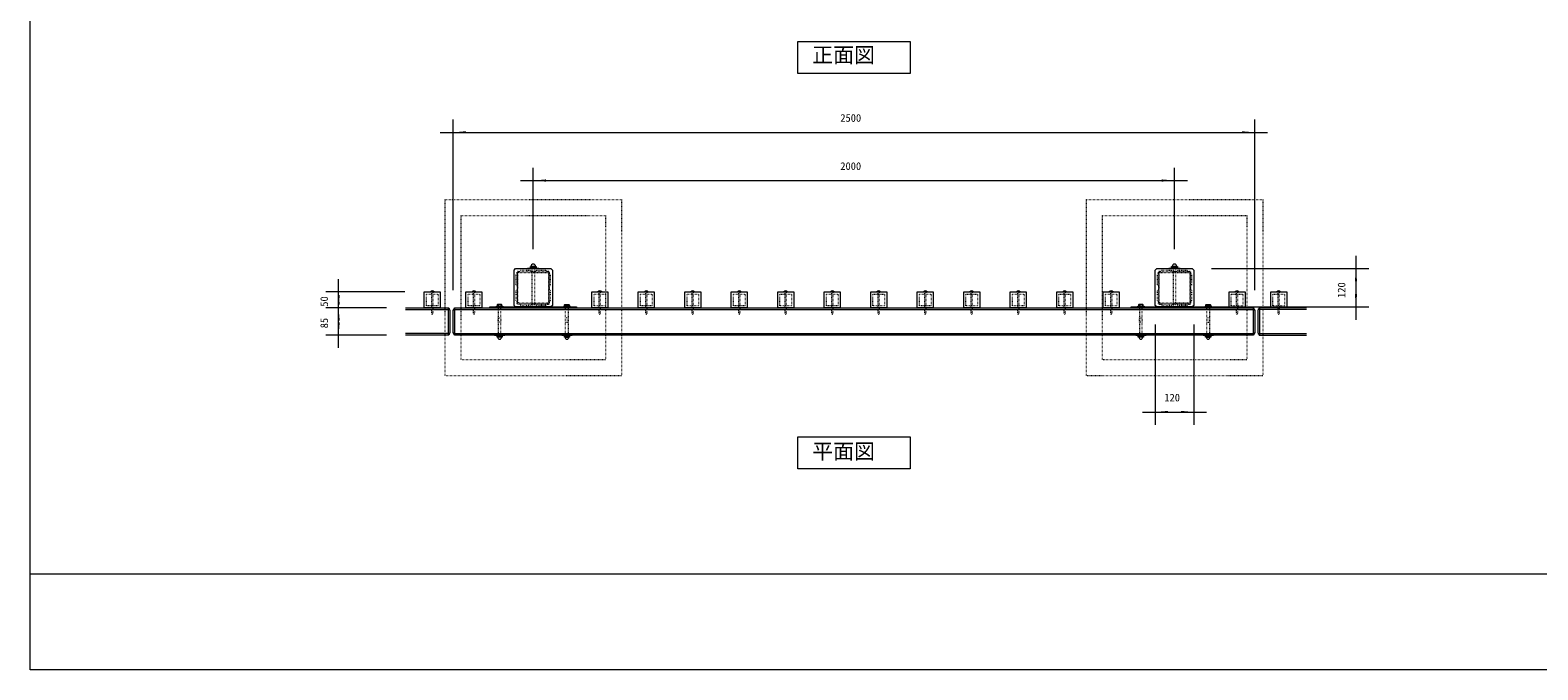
# Model space of a CAD drawing. Units: millimetres, scale not verified. Extents: x -3900 to 3900, y -2750 to 2750.
# Drawn here: x -3900 to 802, y -2750 to -753 of the extents above; entities that cross this region are included whole.
import ezdxf
from ezdxf.enums import TextEntityAlignment as Align

# ---------------------------------------------------------------- set-up
doc = ezdxf.new("R2010")
doc.units = ezdxf.units.MM
doc.header["$LTSCALE"] = 20
doc.linetypes.add('USER5', pattern=[0.208282, 0.069427, -0.138855])
doc.layers.add('0-1_IMPORTED', color=30, linetype='Continuous', lineweight=18)
doc.styles.add('ＭＳ ゴシック', font='')
doc.styles.get('ＭＳ ゴシック').set_extended_font_data('MS Gothic')

msp = doc.modelspace()

# ---------------------------------------------------------------- linework, layer by layer
at = {"layer": '0-1_IMPORTED', "color": 1}
for p, q in [((-2581, -1565.08), (-2581, -1032.08)), ((-81, -1565.08), (-81, -1032.08)), ((-2621, -1072.08), (-2581, -1072.08)), ((-2581, -1072.08), (-81, -1072.08)), ((-81, -1072.08), (-41, -1072.08)), ((-2371, -1222.43), (-2331, -1222.43)), ((-2331, -1437.08), (-2331, -1182.43)), ((-2331, -1222.43), (-331, -1222.43)), ((-331, -1437.08), (-331, -1182.43)), ((-331, -1222.43), (-291, -1222.43)), ((234.75, -1457.08), (234.75, -1497.08)), ((-216, -1497.08), (274.75, -1497.08)), ((234.75, -1497.08), (234.75, -1617.08)), ((-2938, -1570.08), (-2938, -1530.08)), ((-2731, -1570.08), (-2978, -1570.08)), ((-2938, -1620.08), (-2938, -1570.08)), ((-2938, -1620.08), (-2938, -1580.08)), ((-2789, -1620.08), (-2978, -1620.08)), ((-2789, -1620.08), (-2978, -1620.08)), ((-2938, -1705.08), (-2938, -1620.08)), ((-2938, -1660.08), (-2938, -1620.08)), ((-216, -1617.08), (274.75, -1617.08)), ((234.75, -1617.08), (234.75, -1657.08)), ((-391, -1672.08), (-391, -1985)), ((-271, -1672.08), (-271, -1985)), ((-2789, -1705.08), (-2978, -1705.08)), ((-2938, -1745.08), (-2938, -1705.08)), ((-431, -1945), (-391, -1945)), ((-391, -1945), (-271, -1945)), ((-271, -1945), (-231, -1945))]:
    msp.add_line(p, q, dxfattribs=at)
at = {"layer": '0-1_IMPORTED'}
for p, q in [((-2323.85, -1490.58), (-2338.15, -1490.58)), ((-2331, -1491.29), (-2331, -1494.86)), ((-323.85, -1490.58), (-338.15, -1490.58)), ((-331, -1491.29), (-331, -1494.86)), ((-2640.1, -1570.08), (-2640.1, -1570.08)), ((-2510.1, -1570.08), (-2510.1, -1570.08)), ((-2117.6, -1570.08), (-2117.6, -1570.08)), ((-1972.6, -1570.08), (-1972.6, -1570.08)), ((-1827.6, -1570.08), (-1827.6, -1570.08)), ((-1682.6, -1570.08), (-1682.6, -1570.08)), ((-1537.6, -1570.08), (-1537.6, -1570.08)), ((-1392.6, -1570.08), (-1392.6, -1570.08)), ((-1247.6, -1570.08), (-1247.6, -1570.08)), ((-1102.6, -1570.08), (-1102.6, -1570.08)), ((-957.6, -1570.08), (-957.6, -1570.08)), ((-812.6, -1570.08), (-812.6, -1570.08)), ((-667.6, -1570.08), (-667.6, -1570.08)), ((-522.6, -1570.08), (-522.6, -1570.08)), ((-130.1, -1570.08), (-130.1, -1570.08)), ((-0.1, -1570.08), (-0.1, -1570.08)), ((-2729, -1625.08), (-2591, -1625.08)), ((-2596, -1620.08), (-2596, -1705.08)), ((-2581, -1625.08), (-81, -1625.08)), ((-2576, -1705.08), (-2576, -1620.08)), ((-2439.74, -1609.58), (-2439.74, -1615.08)), ((-2432.26, -1609.58), (-2432.26, -1615.08)), ((-2229.74, -1609.58), (-2229.74, -1615.08)), ((-2222.26, -1609.58), (-2222.26, -1615.08)), ((-439.74, -1609.58), (-439.74, -1615.08)), ((-432.26, -1609.58), (-432.26, -1615.08)), ((-229.74, -1609.58), (-229.74, -1615.08)), ((-222.26, -1609.58), (-222.26, -1615.08)), ((-86, -1620.08), (-86, -1705.08)), ((81, -1625.08), (-71, -1625.08)), ((-66, -1620.08), (-66, -1705.08)), ((-2591, -1700.08), (-2729, -1700.08)), ((-2581, -1700.08), (-81, -1700.08)), ((-2429.99, -1711.58), (-2442.01, -1711.58)), ((-2436, -1710.86), (-2436, -1707.29)), ((-2232.01, -1711.58), (-2219.99, -1711.58)), ((-2226, -1710.86), (-2226, -1707.29)), ((-429.99, -1711.58), (-442.01, -1711.58)), ((-436, -1710.86), (-436, -1707.29)), ((-232.01, -1711.58), (-219.99, -1711.58)), ((-226, -1710.86), (-226, -1707.29)), ((-71, -1700.08), (81, -1700.08)), ((-3900, -2450), (3900, -2450))]:
    msp.add_line(p, q, dxfattribs=at)
at = {"layer": '0-1_IMPORTED', "linetype": 'USER5'}
for p, q in [((-2331, -1507.08), (-2376.4, -1507.08)), ((-2285.6, -1507.08), (-2331, -1507.08)), ((-331, -1507.08), (-376.4, -1507.08)), ((-285.6, -1507.08), (-331, -1507.08))]:
    msp.add_line(p, q, dxfattribs=at)
at = {"layer": '0-1_IMPORTED'}
for points in [[(-3900, 2750), (3900, 2750), (3900, -2750), (-3900, -2750)], [(-1506, -788.45), (-1156, -788.45), (-1156, -888.45), (-1506, -888.45)], [(-2391, -1502.08), (-2386, -1497.08), (-2276, -1497.08), (-2271, -1502.08), (-2271, -1612.08), (-2276, -1617.08), (-2386, -1617.08), (-2391, -1612.08)], [(-2348.5, -1495.58), (-2313.5, -1495.58), (-2313.5, -1497.08), (-2348.5, -1497.08)], [(-2340, -1490.58), (-2322, -1490.58), (-2322, -1495.58), (-2340, -1495.58)], [(-391, -1502.08), (-386, -1497.08), (-276, -1497.08), (-271, -1502.08), (-271, -1612.08), (-276, -1617.08), (-386, -1617.08), (-391, -1612.08)], [(-348.5, -1495.58), (-313.5, -1495.58), (-313.5, -1497.08), (-348.5, -1497.08)], [(-340, -1490.58), (-322, -1490.58), (-322, -1495.58), (-340, -1495.58)], [(-2671, -1570.08), (-2621, -1570.08), (-2621, -1620.08), (-2671, -1620.08)], [(-2541, -1570.08), (-2491, -1570.08), (-2491, -1620.08), (-2541, -1620.08)], [(-2148.5, -1570.08), (-2098.5, -1570.08), (-2098.5, -1620.08), (-2148.5, -1620.08)], [(-2003.5, -1570.08), (-1953.5, -1570.08), (-1953.5, -1620.08), (-2003.5, -1620.08)], [(-1858.5, -1570.08), (-1808.5, -1570.08), (-1808.5, -1620.08), (-1858.5, -1620.08)], [(-1713.5, -1570.08), (-1663.5, -1570.08), (-1663.5, -1620.08), (-1713.5, -1620.08)], [(-1568.5, -1570.08), (-1518.5, -1570.08), (-1518.5, -1620.08), (-1568.5, -1620.08)], [(-1423.5, -1570.08), (-1373.5, -1570.08), (-1373.5, -1620.08), (-1423.5, -1620.08)], [(-1278.5, -1570.08), (-1228.5, -1570.08), (-1228.5, -1620.08), (-1278.5, -1620.08)], [(-1133.5, -1570.08), (-1083.5, -1570.08), (-1083.5, -1620.08), (-1133.5, -1620.08)], [(-988.5, -1570.08), (-938.5, -1570.08), (-938.5, -1620.08), (-988.5, -1620.08)], [(-843.5, -1570.08), (-793.5, -1570.08), (-793.5, -1620.08), (-843.5, -1620.08)], [(-698.5, -1570.08), (-648.5, -1570.08), (-648.5, -1620.08), (-698.5, -1620.08)], [(-553.5, -1570.08), (-503.5, -1570.08), (-503.5, -1620.08), (-553.5, -1620.08)], [(-161, -1570.08), (-111, -1570.08), (-111, -1620.08), (-161, -1620.08)], [(-31, -1570.08), (19, -1570.08), (19, -1620.08), (-31, -1620.08)], [(-2576, -1620.08), (-86, -1620.08), (-81, -1628.58), (-81, -1696.58), (-86, -1705.08), (-2576, -1705.08), (-2581, -1696.58), (-2581, -1628.58)], [(-2466, -1617.08), (-2196, -1617.08), (-2196, -1620.08), (-2466, -1620.08)], [(-2426, -1615.08), (-2426, -1617.08), (-2446, -1617.08), (-2446, -1615.08)], [(-2442.2, -1609.58), (-2443.5, -1610.33), (-2443.5, -1615.08), (-2428.5, -1615.08), (-2428.5, -1610.33), (-2429.8, -1609.58)], [(-2236, -1615.08), (-2236, -1617.08), (-2216, -1617.08), (-2216, -1615.08)], [(-2219.8, -1609.58), (-2218.5, -1610.33), (-2218.5, -1615.08), (-2233.5, -1615.08), (-2233.5, -1610.33), (-2232.2, -1609.58)], [(-466, -1617.08), (-196, -1617.08), (-196, -1620.08), (-466, -1620.08)], [(-426, -1615.08), (-426, -1617.08), (-446, -1617.08), (-446, -1615.08)], [(-442.2, -1609.58), (-443.5, -1610.33), (-443.5, -1615.08), (-428.5, -1615.08), (-428.5, -1610.33), (-429.8, -1609.58)], [(-236, -1615.08), (-236, -1617.08), (-216, -1617.08), (-216, -1615.08)], [(-219.8, -1609.58), (-218.5, -1610.33), (-218.5, -1615.08), (-233.5, -1615.08), (-233.5, -1610.33), (-232.2, -1609.58)], [(-2452, -1705.08), (-2420, -1705.08), (-2420, -1706.58), (-2452, -1706.58)], [(-2444, -1706.58), (-2428, -1706.58), (-2428, -1711.58), (-2444, -1711.58)], [(-2242, -1705.08), (-2210, -1705.08), (-2210, -1706.58), (-2242, -1706.58)], [(-2234, -1706.58), (-2218, -1706.58), (-2218, -1711.58), (-2234, -1711.58)], [(-452, -1705.08), (-420, -1705.08), (-420, -1706.58), (-452, -1706.58)], [(-444, -1706.58), (-428, -1706.58), (-428, -1711.58), (-444, -1711.58)], [(-242, -1705.08), (-210, -1705.08), (-210, -1706.58), (-242, -1706.58)], [(-234, -1706.58), (-218, -1706.58), (-218, -1711.58), (-234, -1711.58)], [(-1506, -2022.85), (-1156, -2022.85), (-1156, -2122.85), (-1506, -2122.85)]]:
    msp.add_lwpolyline(points, close=True, dxfattribs=at)
at = {"layer": '0-1_IMPORTED', "linetype": 'USER5'}
for points in [[(-2606, -1282.08), (-2056, -1282.08), (-2056, -1832.08), (-2606, -1832.08)], [(-606, -1282.08), (-56, -1282.08), (-56, -1832.08), (-606, -1832.08)], [(-2556, -1332.08), (-2106, -1332.08), (-2106, -1782.08), (-2556, -1782.08)], [(-556, -1332.08), (-106, -1332.08), (-106, -1782.08), (-556, -1782.08)], [(-2276, -1497.08), (-2271, -1502.08), (-2271, -1612.08), (-2276, -1617.08), (-2386, -1617.08), (-2391, -1612.08), (-2391, -1502.08), (-2386, -1497.08)], [(-2327.54, -1497.08), (-2327.54, -1615.43), (-2334.46, -1615.43), (-2334.46, -1497.08)], [(-276, -1497.08), (-271, -1502.08), (-271, -1612.08), (-276, -1617.08), (-386, -1617.08), (-391, -1612.08), (-391, -1502.08), (-386, -1497.08)], [(-327.54, -1497.08), (-327.54, -1615.43), (-334.46, -1615.43), (-334.46, -1497.08)], [(-2664, -1577.08), (-2628, -1577.08), (-2628, -1613.08), (-2664, -1613.08)], [(-2648.5, -1570.08), (-2648.5, -1635.42), (-2646, -1641), (-2643.5, -1635.42), (-2643.5, -1570.08)], [(-2534, -1577.08), (-2498, -1577.08), (-2498, -1613.08), (-2534, -1613.08)], [(-2518.5, -1570.08), (-2518.5, -1635.42), (-2516, -1641), (-2513.5, -1635.42), (-2513.5, -1570.08)], [(-2141.5, -1577.08), (-2105.5, -1577.08), (-2105.5, -1613.08), (-2141.5, -1613.08)], [(-2126, -1570.08), (-2126, -1635.42), (-2123.5, -1641), (-2121, -1635.42), (-2121, -1570.08)], [(-1996.5, -1577.08), (-1960.5, -1577.08), (-1960.5, -1613.08), (-1996.5, -1613.08)], [(-1981, -1570.08), (-1981, -1635.42), (-1978.5, -1641), (-1976, -1635.42), (-1976, -1570.08)], [(-1851.5, -1577.08), (-1815.5, -1577.08), (-1815.5, -1613.08), (-1851.5, -1613.08)], [(-1836, -1570.08), (-1836, -1635.42), (-1833.5, -1641), (-1831, -1635.42), (-1831, -1570.08)], [(-1706.5, -1577.08), (-1670.5, -1577.08), (-1670.5, -1613.08), (-1706.5, -1613.08)], [(-1691, -1570.08), (-1691, -1635.42), (-1688.5, -1641), (-1686, -1635.42), (-1686, -1570.08)], [(-1561.5, -1577.08), (-1525.5, -1577.08), (-1525.5, -1613.08), (-1561.5, -1613.08)], [(-1546, -1570.08), (-1546, -1635.42), (-1543.5, -1641), (-1541, -1635.42), (-1541, -1570.08)], [(-1416.5, -1577.08), (-1380.5, -1577.08), (-1380.5, -1613.08), (-1416.5, -1613.08)], [(-1401, -1570.08), (-1401, -1635.42), (-1398.5, -1641), (-1396, -1635.42), (-1396, -1570.08)], [(-1271.5, -1577.08), (-1235.5, -1577.08), (-1235.5, -1613.08), (-1271.5, -1613.08)], [(-1256, -1570.08), (-1256, -1635.42), (-1253.5, -1641), (-1251, -1635.42), (-1251, -1570.08)], [(-1126.5, -1577.08), (-1090.5, -1577.08), (-1090.5, -1613.08), (-1126.5, -1613.08)], [(-1111, -1570.08), (-1111, -1635.42), (-1108.5, -1641), (-1106, -1635.42), (-1106, -1570.08)], [(-981.5, -1577.08), (-945.5, -1577.08), (-945.5, -1613.08), (-981.5, -1613.08)], [(-966, -1570.08), (-966, -1635.42), (-963.5, -1641), (-961, -1635.42), (-961, -1570.08)], [(-836.5, -1577.08), (-800.5, -1577.08), (-800.5, -1613.08), (-836.5, -1613.08)], [(-821, -1570.08), (-821, -1635.42), (-818.5, -1641), (-816, -1635.42), (-816, -1570.08)], [(-691.5, -1577.08), (-655.5, -1577.08), (-655.5, -1613.08), (-691.5, -1613.08)], [(-676, -1570.08), (-676, -1635.42), (-673.5, -1641), (-671, -1635.42), (-671, -1570.08)], [(-546.5, -1577.08), (-510.5, -1577.08), (-510.5, -1613.08), (-546.5, -1613.08)], [(-531, -1570.08), (-531, -1635.42), (-528.5, -1641), (-526, -1635.42), (-526, -1570.08)], [(-154, -1577.08), (-118, -1577.08), (-118, -1613.08), (-154, -1613.08)], [(-138.5, -1570.08), (-138.5, -1635.42), (-136, -1641), (-133.5, -1635.42), (-133.5, -1570.08)], [(-24, -1577.08), (12, -1577.08), (12, -1613.08), (-24, -1613.08)], [(-8.5, -1570.08), (-8.5, -1635.42), (-6, -1641), (-3.5, -1635.42), (-3.5, -1570.08)], [(-2440, -1617.08), (-2440, -1706.58), (-2432, -1706.58), (-2432, -1617.08)], [(-2327, -1615.43), (-2322.35, -1620.08), (-2339.65, -1620.08), (-2335, -1615.43)], [(-2222, -1617.08), (-2222, -1706.58), (-2230, -1706.58), (-2230, -1617.08)], [(-440, -1617.08), (-440, -1706.58), (-432, -1706.58), (-432, -1617.08)], [(-327, -1615.43), (-322.35, -1620.08), (-339.65, -1620.08), (-335, -1615.43)], [(-222, -1617.08), (-222, -1706.58), (-230, -1706.58), (-230, -1617.08)], [(-2440, -1664.58), (-2440, -1651.08), (-2432, -1651.08), (-2432, -1664.58)], [(-2222, -1664.58), (-2222, -1651.08), (-2230, -1651.08), (-2230, -1664.58)], [(-440, -1664.58), (-440, -1651.08), (-432, -1651.08), (-432, -1664.58)], [(-222, -1664.58), (-222, -1651.08), (-230, -1651.08), (-230, -1664.58)]]:
    msp.add_lwpolyline(points, close=True, dxfattribs=at)
for points in [[(-2283, -1506.08), (-2287, -1506.08), (-2292, -1503.08), (-2310, -1503.08), (-2316, -1503.08), (-2321, -1503.08), (-2326, -1506.58), (-2336, -1506.58), (-2341, -1503.08), (-2346, -1503.08), (-2352, -1503.08), (-2370, -1503.08), (-2375, -1506.08), (-2379, -1506.08)], [(-283, -1506.08), (-287, -1506.08), (-292, -1503.08), (-310, -1503.08), (-316, -1503.08), (-321, -1503.08), (-326, -1506.58), (-336, -1506.58), (-341, -1503.08), (-346, -1503.08), (-352, -1503.08), (-370, -1503.08), (-375, -1506.08), (-379, -1506.08)], [(-2382, -1509.08), (-2382, -1513.08), (-2385, -1518.08), (-2385, -1536.08), (-2385, -1542.08), (-2385, -1547.08), (-2381.5, -1552.08), (-2381.5, -1562.08), (-2385, -1567.08), (-2385, -1572.08), (-2385, -1578.08), (-2385, -1596.08), (-2382, -1601.08), (-2382, -1605.08)], [(-2381, -1511.68), (-2381, -1557.08), (-2381, -1602.48)], [(-2378.7, -1602.48), (-2378.7, -1557.08), (-2378.7, -1511.68)], [(-2376.4, -1509.38), (-2331, -1509.38), (-2285.6, -1509.38)], [(-2283.3, -1511.68), (-2283.3, -1557.08), (-2283.3, -1602.48)], [(-2281, -1602.48), (-2281, -1557.08), (-2281, -1511.68)], [(-2277, -1567.08), (-2280.5, -1562.08), (-2280.5, -1552.08), (-2277, -1547.08), (-2277, -1542.08), (-2277, -1536.08), (-2277, -1518.08), (-2280, -1513.08), (-2280, -1509.08)], [(-382, -1509.08), (-382, -1513.08), (-385, -1518.08), (-385, -1536.08), (-385, -1542.08), (-385, -1547.08), (-381.5, -1552.08), (-381.5, -1562.08), (-385, -1567.08), (-385, -1572.08), (-385, -1578.08), (-385, -1596.08), (-382, -1601.08), (-382, -1605.08)], [(-381, -1511.68), (-381, -1557.08), (-381, -1602.48)], [(-378.7, -1602.48), (-378.7, -1557.08), (-378.7, -1511.68)], [(-376.4, -1509.38), (-331, -1509.38), (-285.6, -1509.38)], [(-283.3, -1511.68), (-283.3, -1557.08), (-283.3, -1602.48)], [(-281, -1602.48), (-281, -1557.08), (-281, -1511.68)], [(-277, -1567.08), (-280.5, -1562.08), (-280.5, -1552.08), (-277, -1547.08), (-277, -1542.08), (-277, -1536.08), (-277, -1518.08), (-280, -1513.08), (-280, -1509.08)], [(-2280, -1605.08), (-2280, -1601.08), (-2277, -1596.08), (-2277, -1578.08), (-2277, -1572.08), (-2277, -1567.08)], [(-280, -1605.08), (-280, -1601.08), (-277, -1596.08), (-277, -1578.08), (-277, -1572.08), (-277, -1567.08)], [(-2379, -1608.08), (-2375, -1608.08), (-2370, -1611.08), (-2352, -1611.08), (-2346, -1611.08), (-2341, -1611.08), (-2336, -1607.58), (-2326, -1607.58), (-2321, -1611.08), (-2316, -1611.08), (-2310, -1611.08), (-2292, -1611.08), (-2287, -1608.08), (-2283, -1608.08)], [(-2285.6, -1604.78), (-2331, -1604.78), (-2376.4, -1604.78)], [(-2376.4, -1607.08), (-2331, -1607.08), (-2285.6, -1607.08)], [(-379, -1608.08), (-375, -1608.08), (-370, -1611.08), (-352, -1611.08), (-346, -1611.08), (-341, -1611.08), (-336, -1607.58), (-326, -1607.58), (-321, -1611.08), (-316, -1611.08), (-310, -1611.08), (-292, -1611.08), (-287, -1608.08), (-283, -1608.08)], [(-285.6, -1604.78), (-331, -1604.78), (-376.4, -1604.78)], [(-376.4, -1607.08), (-331, -1607.08), (-285.6, -1607.08)]]:
    msp.add_lwpolyline(points, dxfattribs=at)
at = {"layer": '0-1_IMPORTED'}
for points in [[(-2651.9, -1570.08), (-2651.9, -1570.08), (-2640.1, -1570.08)], [(-2521.9, -1570.08), (-2521.9, -1570.08), (-2510.1, -1570.08)], [(-2129.4, -1570.08), (-2129.4, -1570.08), (-2117.6, -1570.08)], [(-1984.4, -1570.08), (-1984.4, -1570.08), (-1972.6, -1570.08)], [(-1839.4, -1570.08), (-1839.4, -1570.08), (-1827.6, -1570.08)], [(-1694.4, -1570.08), (-1694.4, -1570.08), (-1682.6, -1570.08)], [(-1549.4, -1570.08), (-1549.4, -1570.08), (-1537.6, -1570.08)], [(-1404.4, -1570.08), (-1404.4, -1570.08), (-1392.6, -1570.08)], [(-1259.4, -1570.08), (-1259.4, -1570.08), (-1247.6, -1570.08)], [(-1114.4, -1570.08), (-1114.4, -1570.08), (-1102.6, -1570.08)], [(-969.4, -1570.08), (-969.4, -1570.08), (-957.6, -1570.08)], [(-824.4, -1570.08), (-824.4, -1570.08), (-812.6, -1570.08)], [(-679.4, -1570.08), (-679.4, -1570.08), (-667.6, -1570.08)], [(-534.4, -1570.08), (-534.4, -1570.08), (-522.6, -1570.08)], [(-141.9, -1570.08), (-141.9, -1570.08), (-130.1, -1570.08)], [(-11.9, -1570.08), (-11.9, -1570.08), (-0.1, -1570.08)], [(-2729, -1620.08), (-2594.63, -1620.08), (-2591, -1628.58), (-2591, -1696.58), (-2594.63, -1705.08), (-2729, -1705.08)], [(81, -1620.08), (-67, -1620.08), (-71, -1628.58), (-71, -1696.58), (-67, -1705.08), (81, -1705.08)]]:
    msp.add_lwpolyline(points, dxfattribs=at)
for centre, radius, start, end in [((-2331, -1490.58), 7.15, 90, 180), ((-2331, -1490.58), 7.15, 360, 90), ((-331, -1490.58), 7.15, 90, 180), ((-331, -1490.58), 7.15, 0, 90), ((-2646, -1574.14), 7.17, 34.56289, 145.43711), ((-2516, -1574.14), 7.17, 34.56289, 145.43711), ((-2123.5, -1574.14), 7.17, 34.56289, 145.43711), ((-1978.5, -1574.14), 7.16, 34.56289, 145.43711), ((-1833.5, -1574.14), 7.16, 34.56289, 145.43711), ((-1688.5, -1574.14), 7.16, 34.56289, 145.43711), ((-1543.5, -1574.14), 7.16, 34.56289, 145.43711), ((-1398.5, -1574.14), 7.16, 34.56289, 145.43711), ((-1253.5, -1574.14), 7.16, 34.56289, 145.43711), ((-1108.5, -1574.14), 7.16, 34.56289, 145.43711), ((-963.5, -1574.14), 7.16, 34.56289, 145.43711), ((-818.5, -1574.14), 7.16, 34.56289, 145.43711), ((-673.5, -1574.14), 7.16, 34.56289, 145.43711), ((-528.5, -1574.14), 7.16, 34.56289, 145.43711), ((-136, -1574.14), 7.16, 34.56289, 145.43711), ((-6, -1574.14), 7.16, 34.56289, 145.43711), ((-2436, -1711.58), 6.01, 180, 270), ((-2436, -1711.58), 6.01, 270, 360), ((-2226, -1711.58), 6.01, 180, 270), ((-2226, -1711.58), 6.01, 270, 360), ((-436, -1711.58), 6.01, 180, 270), ((-436, -1711.58), 6.01, 270, 360), ((-226, -1711.58), 6.01, 180, 270), ((-226, -1711.58), 6.01, 270, 360)]:
    msp.add_arc(centre, radius, start, end, dxfattribs=at)
at = {"layer": '0-1_IMPORTED', "linetype": 'USER5'}
for centre, radius, start, end in [((-2379, -1509.08), 3, 90, 180), ((-2376.4, -1511.68), 4.6, 90, 180), ((-2376.4, -1511.68), 2.3, 90, 180), ((-2285.6, -1511.68), 4.6, 360, 90), ((-2285.6, -1511.68), 2.3, 0, 90), ((-2283, -1509.08), 3, 0, 90), ((-379, -1509.08), 3, 90, 180), ((-376.4, -1511.68), 4.6, 90, 180), ((-376.4, -1511.68), 2.3, 90, 180), ((-285.6, -1511.68), 4.6, 360, 90), ((-285.6, -1511.68), 2.3, 360, 90), ((-283, -1509.08), 3, 360, 90), ((-2379, -1605.08), 3, 180, 270), ((-2376.4, -1602.48), 4.6, 180, 270), ((-2376.4, -1602.48), 2.3, 180, 270), ((-2285.6, -1602.48), 4.6, 270, 0), ((-2285.6, -1602.48), 2.3, 270, 360), ((-2283, -1605.08), 3, 270, 360), ((-379, -1605.08), 3, 180, 270), ((-376.4, -1602.48), 4.6, 180, 270), ((-376.4, -1602.48), 2.3, 180, 270), ((-285.6, -1602.48), 4.6, 270, 360), ((-285.6, -1602.48), 2.3, 270, 360), ((-283, -1605.08), 3, 270, 360)]:
    msp.add_arc(centre, radius, start, end, dxfattribs=at)
at = {"layer": '0-1_IMPORTED', "color": 1}
for points in [[(-2581, -1072.08), (-2541, -1068.58), (-2541, -1075.58)], [(-81, -1072.08), (-121, -1075.58), (-121, -1068.58)], [(-2331, -1222.43), (-2291, -1218.93), (-2291, -1225.93)], [(-331, -1222.43), (-371, -1225.93), (-371, -1218.93)], [(234.75, -1497.08), (238.25, -1537.08), (231.25, -1537.08)], [(-2938, -1570.08), (-2934.5, -1610.08), (-2941.5, -1610.08)], [(-2938, -1620.08), (-2941.5, -1580.08), (-2934.5, -1580.08)], [(234.75, -1617.08), (231.25, -1577.08), (238.25, -1577.08)], [(-2938, -1620.08), (-2934.5, -1660.08), (-2941.5, -1660.08)], [(-2938, -1705.08), (-2941.5, -1665.08), (-2934.5, -1665.08)], [(-391, -1945), (-351, -1941.5), (-351, -1948.5)], [(-271, -1945), (-311, -1948.5), (-311, -1941.5)]]:
    msp.add_solid(points, dxfattribs=at)

# ---------------------------------------------------------------- texts
at = {"layer": '0-1_IMPORTED', "color": 7, "style": 'ＭＳ ゴシック'}
for s, height, p in [('正面図', 47.77, (-1460.92, -868.51)), ('2500', 23.88, (-1373.33, -1046.15)), ('2000', 23.88, (-1373.33, -1196.5)), ('120', 23.88, (-362.75, -1919.07)), ('平面図', 47.77, (-1460.92, -2105.81))]:
    msp.add_text(s, height=height, dxfattribs=at).set_placement(p, align=Align.BOTTOM_LEFT)
for s, p in [('120', (208.82, -1588.83)), ('50', (-2963.93, -1616.24)), ('85', (-2963.93, -1683.74))]:
    msp.add_text(s, height=23.88, rotation=90, dxfattribs=at).set_placement(p, align=Align.BOTTOM_LEFT)

doc.saveas('drawing.dxf')
